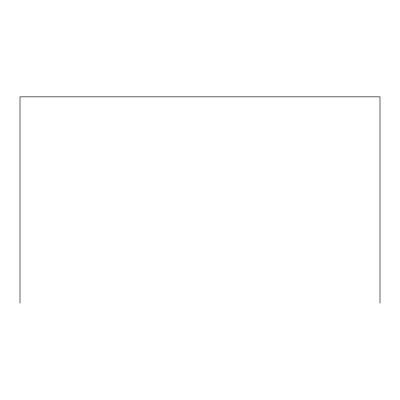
<?xml version="1.0" encoding="UTF-8"?>
<svg xmlns="http://www.w3.org/2000/svg" width="400" height="400" viewBox="0 0 400 400"><rect width="100%" height="100%" fill="white"/><g stroke="black" fill="none" stroke-linecap="round" stroke-linejoin="round"><path stroke-width="0.6" d="M380 303.155L380 96.845L20 96.845L20 303.155"/></g></svg>
